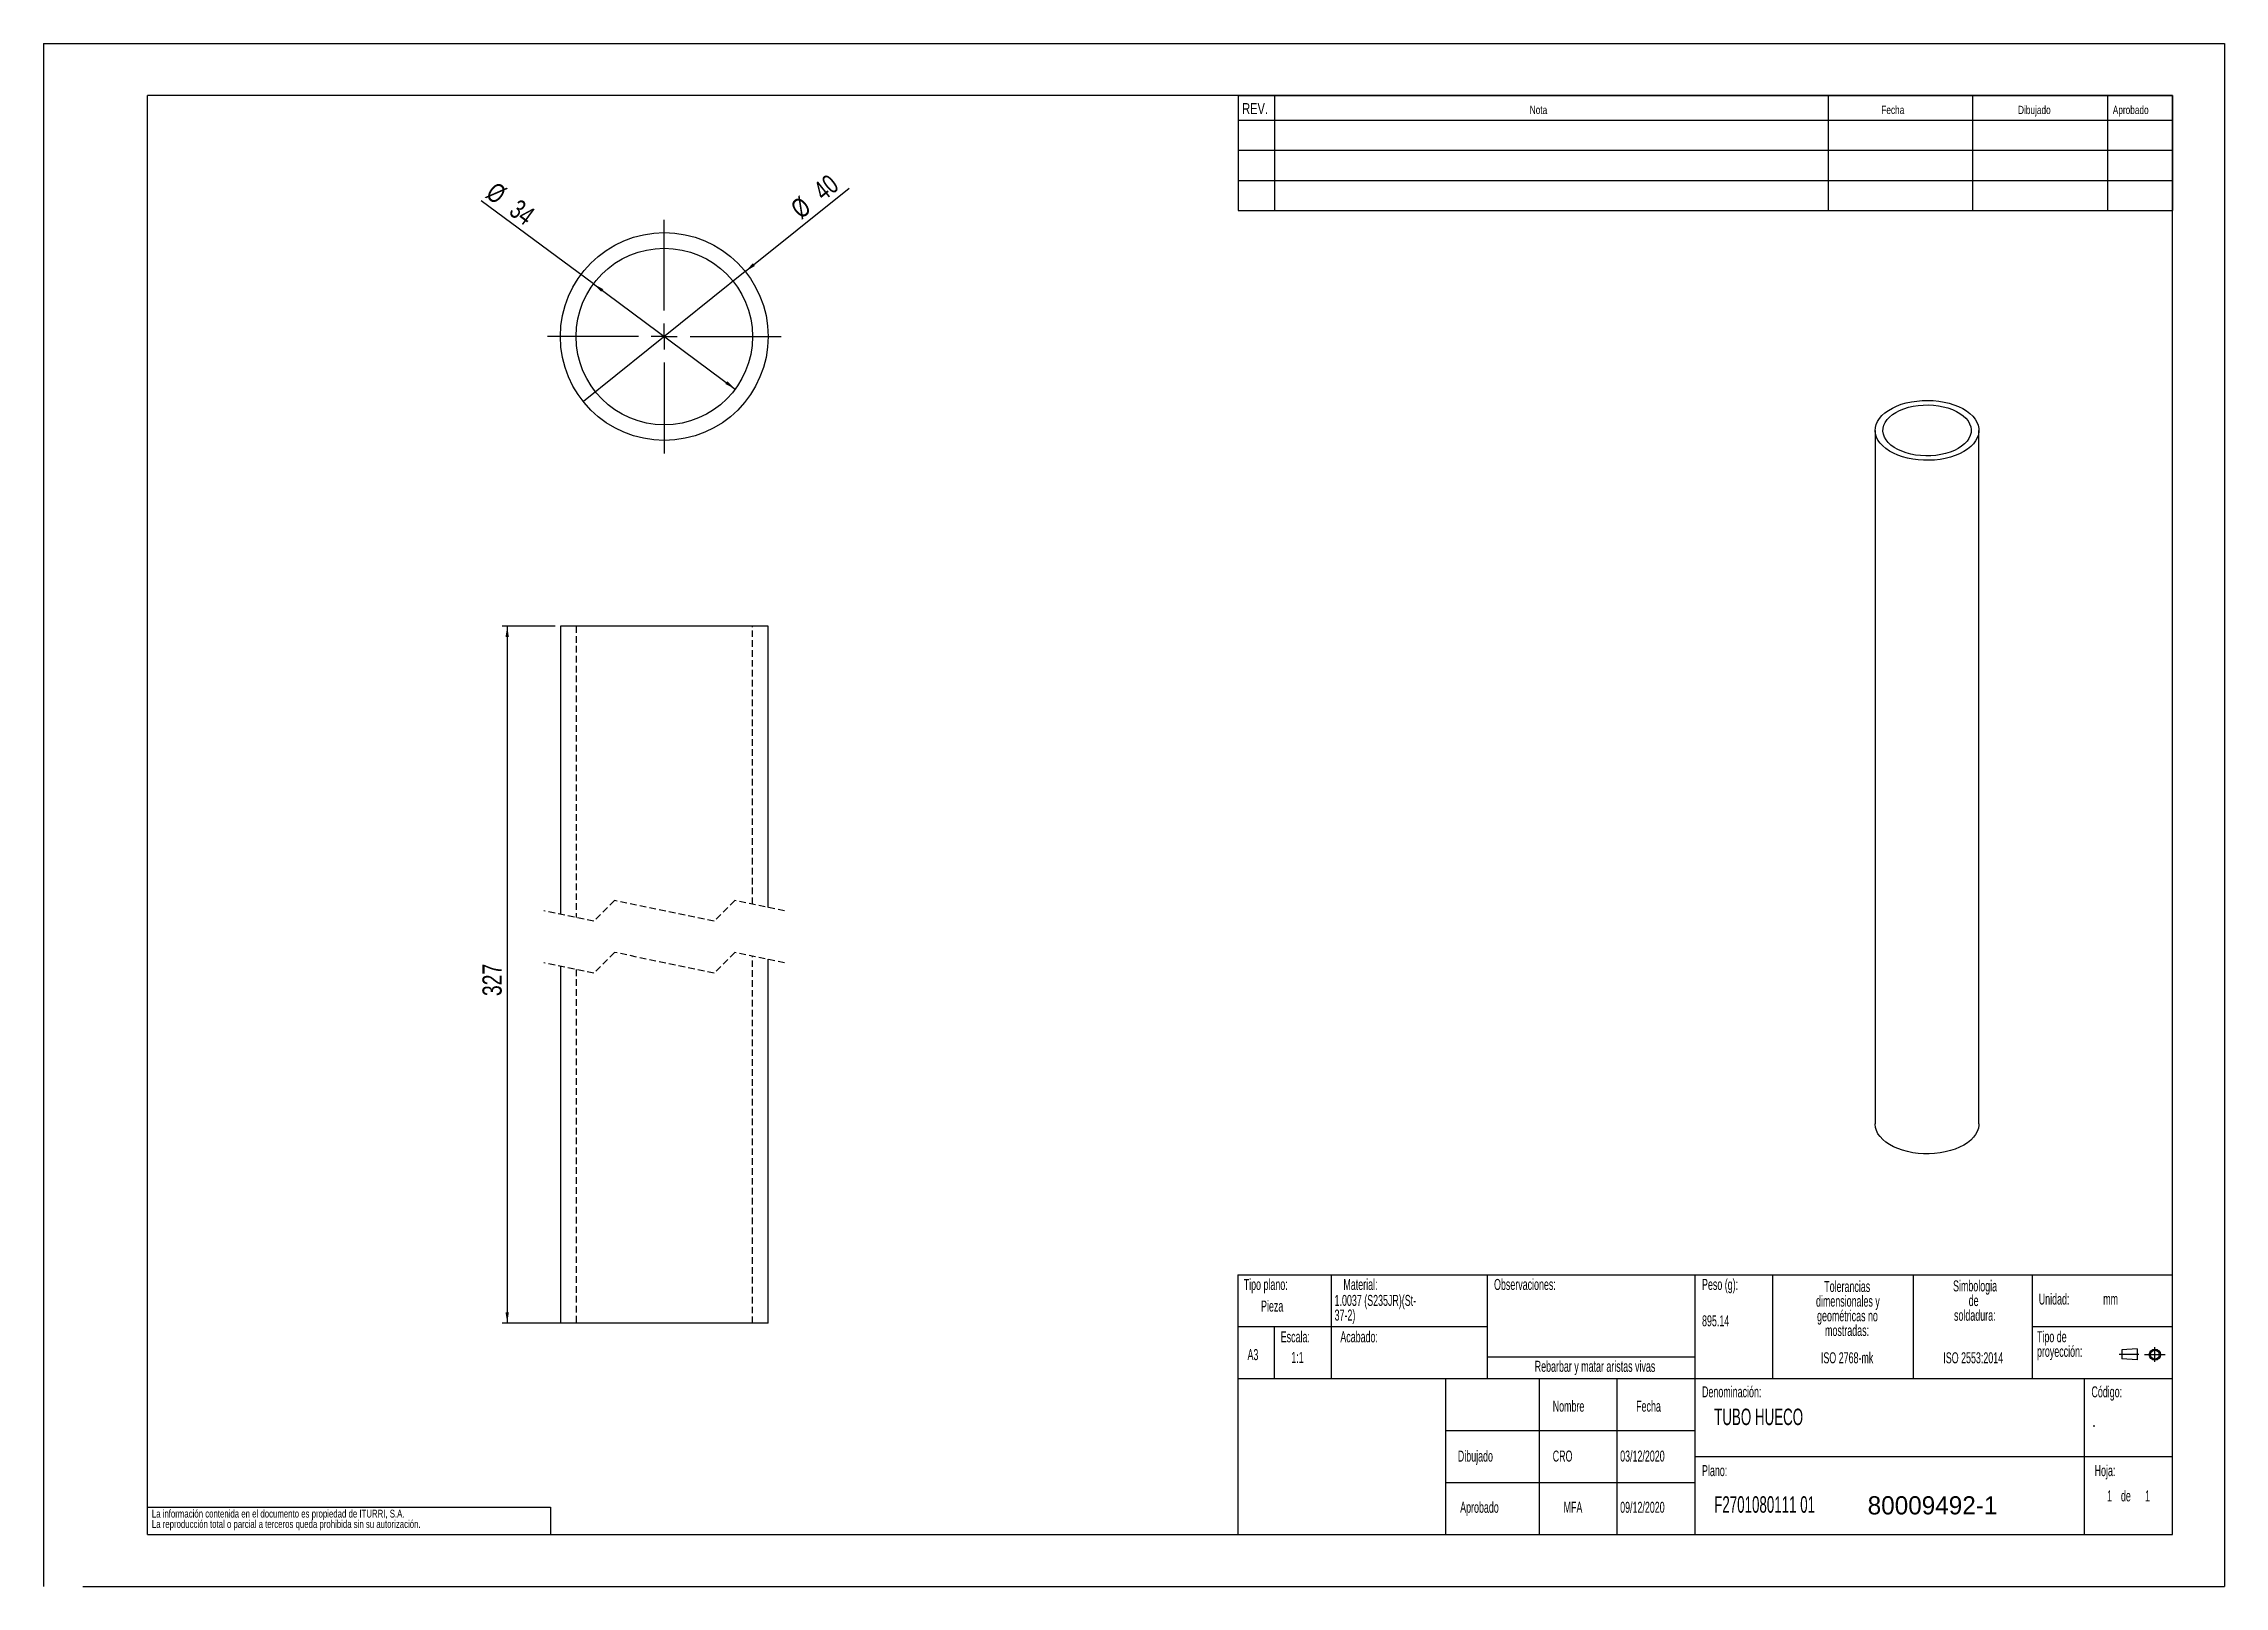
# Model space of a CAD drawing. Extents: x 0 to 2826, y 0 to 813.
# Drawn here: x 0 to 420, y 0 to 297 of the extents above.
import ezdxf

# ---------------------------------------------------------------- set-up
doc = ezdxf.new("R2010")
doc.units = 0
for name, pattern in [('SLD-CENTRADA-TRAZOS-LARGOS', [19.05, 15.24, -1.27, 1.27, -1.27]), ('SLD-CONTINUA', [0]), ('SLD-DISCONTINUA', [1.905, 1.27, -0.635])]:
    doc.linetypes.add(name, pattern=pattern)
doc.layers.get('0').update_dxf_attribs({"linetype": 'CONTINUOUS'})
doc.layers.add('FORMATO', color=7, linetype='SLD-CONTINUA')
doc.layers.add('SLD-0', color=179, linetype='SLD-CONTINUA')
doc.styles.add('SLDTEXTSTYLE0', font='TXT', dxfattribs={"width": 0.605})
doc.styles.add('SLDTEXTSTYLE1', font='TXT', dxfattribs={"width": 0.75})
doc.dimstyles.new('SLDDIMSTYLE0', dxfattribs={"dimtxt": 3.704167, "dimasz": 2.116667, "dimexe": 0, "dimexo": 0.0625, "dimgap": 0.926042, "dimtad": 1, "dimdec": 1, "dimrnd": 1e-09, "dimzin": 12, "dimdsep": 46, "dimtxsty": 'SLDTEXTSTYLE1', "dimblk1": 'NONE', "dimsah": 1, "dimcen": 0, "dimadec": 0, "dimazin": 0, "dimtfac": 1, "dimtdec": 1, "dimtmove": 0, "dimatfit": 3, "dimldrblk": 'NONE', "dimfxl": 1, "dimtolj": 1, "dimtzin": 12, "dimarcsym": 0})
doc.dimstyles.new('SLDDIMSTYLE1', dxfattribs={"dimtxt": 3.704167, "dimasz": 2.116667, "dimexe": 0, "dimexo": 0.0625, "dimgap": 0.926042, "dimtad": 1, "dimdec": 1, "dimrnd": 1e-09, "dimzin": 12, "dimdsep": 46, "dimtxsty": 'SLDTEXTSTYLE1', "dimsah": 1, "dimcen": 0, "dimadec": 0, "dimazin": 0, "dimtfac": 1, "dimtdec": 1, "dimtmove": 0, "dimatfit": 3, "dimfxl": 1, "dimtolj": 1, "dimtzin": 12, "dimarcsym": 0})
doc.dimstyles.new('SLDDIMSTYLE2', dxfattribs={"dimtxt": 3.704167, "dimasz": 2.116667, "dimexe": 0, "dimexo": 0.0625, "dimgap": 0.926042, "dimtad": 1, "dimdec": 1, "dimrnd": 1e-09, "dimzin": 12, "dimdsep": 46, "dimtxsty": 'SLDTEXTSTYLE1', "dimsah": 1, "dimcen": 0.09, "dimadec": 0, "dimazin": 0, "dimtfac": 1, "dimtdec": 1, "dimtofl": 0, "dimtmove": 0, "dimatfit": 3, "dimfxl": 1, "dimtolj": 1, "dimtzin": 12, "dimarcsym": 0})

# ---------------------------------------------------------------- blocks, each defined once
blk = doc.blocks.new('BLOQUE3')
at = {"color": 7, "linetype": 'SLD-CENTRADA-TRAZOS-LARGOS'}
for p, q in [((397.92, 130.06), (394.8, 130.06)), ((398.88, 130.02), (402.16, 130.02)), ((400.52, 128.85), (400.52, 131.19))]:
    blk.add_line(p, q, dxfattribs=at)
at = {"color": 7, "linetype": 'SLD-CONTINUA'}
for p, q in [((397.68, 130.95), (395.23, 130.77)), ((395.23, 130.77), (395.23, 129.34)), ((397.68, 130.95), (397.68, 129.16)), ((397.68, 129.16), (395.23, 129.34))]:
    blk.add_line(p, q, dxfattribs=at)
for radius in [0.892, 0.713]:
    blk.add_circle((400.52, 130.02), radius, dxfattribs=at)
blk = doc.blocks.new('SW_NOTE_0')
at = {"layer": 'SLD-0', "color": 0, "attachment_point": 2, "style": 'SLDTEXTSTYLE0'}
for s, insert, char_height in [('dimensionales y', (7.54, -0.09), 2.1167), ('Tolerancias', (7.41, 2.73), 2.1167), ('geométricas no', (7.46, -2.92), 2.1167), ('mostradas:', (7.38, -5.74), 2.117)]:
    blk.add_mtext(s, dxfattribs=dict(at, insert=insert, char_height=char_height))
blk = doc.blocks.new('SW_NOTE_0_1')
at = {"layer": 'SLD-0', "color": 0, "attachment_point": 1, "style": 'SLDTEXTSTYLE0'}
for s, insert, char_height in [('Tipo de', (0, 2.73), 2.117), ('proyección:', (0, -0.09), 2.1167)]:
    blk.add_mtext(s, dxfattribs=dict(at, insert=insert, char_height=char_height))
blk = doc.blocks.new('SW_NOTE_0_2')
at = {"layer": 'SLD-0', "color": 0, "char_height": 2.117, "attachment_point": 2, "style": 'SLDTEXTSTYLE0'}
for s, insert in [('Simbologia', (7.11, 2.73)), ('de', (6.84, -0.09)), ('soldadura:', (7.06, -2.92))]:
    blk.add_mtext(s, dxfattribs=dict(at, insert=insert))
blk = doc.blocks.new('SW_NOTE_0_3')
at = {"layer": 'SLD-0', "color": 0, "attachment_point": 1, "style": 'SLDTEXTSTYLE0'}
for s, insert, char_height in [('37-2)', (0, -0.09), 2.117), ('1.0037 (S235JR)(St-', (0, 2.73), 2.1167)]:
    blk.add_mtext(s, dxfattribs=dict(at, insert=insert, char_height=char_height))
blk = doc.blocks.new('SW_NOTE_0_4')
at = {"layer": 'SLD-0', "color": 0, "char_height": 1.5, "attachment_point": 1, "style": 'SLDTEXTSTYLE1'}
for s, insert in [('La información contenida en el documento es propiedad de ITURRI, S.A.', (0, 1.93)), ('La reproducción total o parcial a terceros queda prohibida sin su autorización.', (0, -0.07))]:
    blk.add_mtext(s, dxfattribs=dict(at, insert=insert))
blk = doc.blocks.new('SW_NOTE_0_5')
at = {"layer": 'SLD-0', "color": 0, "attachment_point": 2, "style": 'SLDTEXTSTYLE0'}
for s, insert, char_height in [('dimensionales y', (7.54, -0.09), 2.1167), ('Tolerancias', (7.41, 2.73), 2.1167), ('geométricas no', (7.46, -2.92), 2.1167), ('mostradas:', (7.38, -5.74), 2.117)]:
    blk.add_mtext(s, dxfattribs=dict(at, insert=insert, char_height=char_height))
blk = doc.blocks.new('SW_NOTE_0_6')
at = {"layer": 'SLD-0', "color": 0, "attachment_point": 1, "style": 'SLDTEXTSTYLE0'}
for s, insert, char_height in [('Tipo de', (0, 2.73), 2.117), ('proyección:', (0, -0.09), 2.1167)]:
    blk.add_mtext(s, dxfattribs=dict(at, insert=insert, char_height=char_height))
blk = doc.blocks.new('SW_NOTE_0_7')
at = {"layer": 'SLD-0', "color": 0, "char_height": 2.117, "attachment_point": 2, "style": 'SLDTEXTSTYLE0'}
for s, insert in [('Simbologia', (7.11, 2.73)), ('de', (6.84, -0.09)), ('soldadura:', (7.06, -2.92))]:
    blk.add_mtext(s, dxfattribs=dict(at, insert=insert))
blk = doc.blocks.new('SW_NOTE_0_8')
at = {"layer": 'SLD-0', "color": 0, "attachment_point": 1, "style": 'SLDTEXTSTYLE0'}
for s, insert, char_height in [('37-2)', (0, -0.09), 2.117), ('1.0037 (S235JR)(St-', (0, 2.73), 2.1167)]:
    blk.add_mtext(s, dxfattribs=dict(at, insert=insert, char_height=char_height))
blk = doc.blocks.new('SW_NOTE_0_9')
at = {"layer": 'SLD-0', "color": 0, "char_height": 1.5, "attachment_point": 1, "style": 'SLDTEXTSTYLE1'}
for s, insert in [('La información contenida en el documento es propiedad de ITURRI, S.A.', (0, 1.93)), ('La reproducción total o parcial a terceros queda prohibida sin su autorización.', (0, -0.07))]:
    blk.add_mtext(s, dxfattribs=dict(at, insert=insert))
blk = doc.blocks.new('_D')
at = {"layer": 'FORMATO', "color": 7, "transparency": 16777216}
for q in [(155.14, 269.19), (103.95, 228.08)]:
    blk.add_line((135.14, 253.13), q, dxfattribs=at)
blk.add_solid([(135.14, 253.13), (136.99, 254.2), (136.58, 254.71)], dxfattribs=at)
at = {"layer": 'FORMATO', "color": 7, "transparency": 16777216, "char_height": 3.704, "attachment_point": 1, "rotation": 38.7648, "style": 'SLDTEXTSTYLE1'}
for s, insert in [('40', (147.89, 269.48)), ('%%c', (143.53, 265.98))]:
    blk.add_mtext(s, dxfattribs=dict(at, insert=insert))
blk = doc.blocks.new('_NONE')
blk = doc.blocks.new('_D_1')
at = {"layer": 'FORMATO', "color": 7, "transparency": 16777216}
for q in [(84.28, 266.76), (133.2, 230.48)]:
    blk.add_line((105.89, 250.74), q, dxfattribs=at)
for points in [[(105.89, 250.74), (107.39, 249.21), (107.78, 249.74)], [(133.2, 230.48), (131.69, 232), (131.3, 231.48)]]:
    blk.add_solid(points, dxfattribs=at)
at = {"layer": 'FORMATO', "color": 7, "transparency": 16777216, "char_height": 3.704, "attachment_point": 1, "rotation": 323.4325, "style": 'SLDTEXTSTYLE1'}
for s, insert in [('%%c', (87.12, 270.59)), ('34', (91.61, 267.26))]:
    blk.add_mtext(s, dxfattribs=dict(at, insert=insert))
blk = doc.blocks.new('SW_CENTERMARKSYMBOL_0')
at = {"layer": 'FORMATO', "color": 0}
for p, q in [((0, 5), (0, 22.5)), ((-5, 0), (-22.5, 0)), ((0, 0), (-2.5, 0)), ((0, 0), (0, 2.5)), ((0, 0), (0, -2.5)), ((0, 0), (2.5, 0)), ((5, 0), (22.5, 0)), ((0, -5), (0, -22.5))]:
    blk.add_line(p, q, dxfattribs=at)
blk = doc.blocks.new('_D_2')
at = {"layer": 'FORMATO', "color": 7, "transparency": 16777216}
for p, q in [((98.54, 184.85), (88.29, 184.85)), ((89.29, 184.85), (89.29, 50.67)), ((101.54, 50.67), (88.29, 50.67))]:
    blk.add_line(p, q, dxfattribs=at)
for points in [[(89.29, 184.85), (88.96, 182.74), (89.61, 182.74)], [(89.29, 50.67), (89.61, 52.78), (88.96, 52.78)]]:
    blk.add_solid(points, dxfattribs=at)
at = {"layer": 'FORMATO', "color": 7, "transparency": 16777216, "insert": (84.51, 113.65), "char_height": 3.704, "attachment_point": 1, "rotation": 90, "style": 'SLDTEXTSTYLE1'}
blk.add_mtext('327', dxfattribs=at)

msp = doc.modelspace()

# ---------------------------------------------------------------- linework, layer by layer
at = {"color": 7, "linetype": 'SLD-CONTINUA'}
for p, q in [((0, 297), (420, 297)), ((0, 297), (0, 0)), ((420, 297), (420, 0)), ((410, 287), (20, 287)), ((20, 10), (20, 287)), ((410, 10), (410, 287)), ((352.73, 222.54), (352.73, 89.04)), ((372.73, 89.04), (372.73, 222.54)), ((99.54, 184.85), (99.54, 129.39)), ((139.54, 184.85), (99.54, 184.85)), ((139.54, 130.72), (139.54, 184.85)), ((99.54, 119.39), (99.54, 50.67)), ((139.54, 50.67), (139.54, 120.72)), ((230, 60), (410, 60)), ((230, 60), (230, 10)), ((139.54, 50.67), (99.54, 50.67)), ((20, 10), (410, 10)), ((7.53, 0), (420, 0))]:
    msp.add_line(p, q, dxfattribs=at)
at = {"color": 7, "linetype": 'SLD-DISCONTINUA'}
for p, q in [((102.54, 184.85), (102.54, 128.77)), ((136.54, 131.34), (136.54, 184.85)), ((109.95, 132.05), (105.95, 128.05)), ((129.13, 128.05), (109.95, 132.05)), ((133.13, 132.05), (129.13, 128.05)), ((142.72, 130.05), (133.13, 132.05)), ((105.95, 128.05), (96.37, 130.05)), ((109.95, 122.05), (105.95, 118.05)), ((129.13, 118.05), (109.95, 122.05)), ((133.13, 122.05), (129.13, 118.05)), ((142.72, 120.05), (133.13, 122.05)), ((105.95, 118.05), (96.37, 120.05)), ((102.54, 118.77), (102.54, 50.67)), ((136.54, 50.67), (136.54, 121.34))]:
    msp.add_line(p, q, dxfattribs=at)
at = {"color": 7, "linetype": 'SLD-CONTINUA', "flags": 128}
for points in [[(369.8, 218.46), (369.01, 218.05), (368.15, 217.69), (367.22, 217.39), (366.25, 217.14), (365.23, 216.95), (364.19, 216.83), (363.13, 216.78), (362.07, 216.78), (361.01, 216.86), (359.97, 216.99), (358.97, 217.2), (358, 217.46), (357.09, 217.78), (356.25, 218.15), (355.48, 218.57), (354.79, 219.04), (354.19, 219.55), (353.68, 220.09), (353.28, 220.66), (352.99, 221.25), (352.8, 221.85), (352.73, 222.47), (352.78, 223.08), (352.93, 223.69), (353.2, 224.28), (353.57, 224.86), (354.05, 225.41), (354.63, 225.92), (355.3, 226.4), (356.05, 226.84), (356.88, 227.22), (357.77, 227.56), (358.72, 227.83), (359.72, 228.05), (360.75, 228.2), (361.8, 228.29), (362.87, 228.32), (363.93, 228.28), (364.98, 228.17), (366, 228), (366.99, 227.77), (367.92, 227.48), (368.8, 227.13), (369.61, 226.73), (370.35, 226.29), (370.99, 225.8), (371.54, 225.27), (372, 224.72), (372.34, 224.14), (372.58, 223.54), (372.71, 222.93), (372.72, 222.31), (372.63, 221.7), (372.41, 221.1), (372.09, 220.51), (371.67, 219.95), (371.14, 219.42), (370.52, 218.92), (369.8, 218.46)], [(368.74, 219.07), (368, 218.69), (367.19, 218.37), (366.32, 218.1), (365.41, 217.89), (364.45, 217.74), (363.47, 217.66), (362.49, 217.64), (361.5, 217.69), (360.53, 217.8), (359.59, 217.98), (358.7, 218.22), (357.86, 218.52), (357.08, 218.88), (356.38, 219.28), (355.77, 219.73), (355.25, 220.21), (354.83, 220.73), (354.52, 221.27), (354.32, 221.83), (354.24, 222.4), (354.26, 222.97), (354.41, 223.54), (354.66, 224.09), (355.03, 224.62), (355.5, 225.12), (356.06, 225.59), (356.72, 226.01), (357.46, 226.39), (358.27, 226.72), (359.14, 226.99), (360.06, 227.2), (361.01, 227.35), (361.99, 227.43), (362.98, 227.45), (363.96, 227.4), (364.93, 227.28), (365.87, 227.1), (366.77, 226.86), (367.61, 226.56), (368.38, 226.21), (369.08, 225.81), (369.7, 225.36), (370.21, 224.87), (370.63, 224.36), (370.94, 223.81), (371.14, 223.25), (371.23, 222.69), (371.2, 222.12), (371.06, 221.55), (370.8, 221), (370.44, 220.47), (369.97, 219.97), (369.4, 219.5), (368.74, 219.07)], [(369.8, 84.96), (369.01, 84.55), (368.15, 84.19), (367.22, 83.88), (366.25, 83.64), (365.23, 83.45), (364.19, 83.33), (363.13, 83.27), (362.07, 83.28), (361.01, 83.35), (359.97, 83.49), (358.97, 83.69), (358, 83.95), (357.09, 84.27), (356.25, 84.64), (355.48, 85.07), (354.79, 85.53), (354.19, 86.04), (353.68, 86.58), (353.28, 87.15), (352.99, 87.74), (352.8, 88.35), (352.73, 88.96), (352.73, 89.04)], [(372.73, 89.04), (372.72, 88.81), (372.63, 88.2), (372.41, 87.59), (372.09, 87.01), (371.67, 86.45), (371.14, 85.91), (370.52, 85.41), (369.8, 84.96)]]:
    msp.add_lwpolyline(points, dxfattribs=at)
at = {"color": 7, "linetype": 'SLD-CONTINUA'}
for radius in [20, 17]:
    msp.add_circle((119.54, 240.61), radius, dxfattribs=at)
at = {"layer": 'FORMATO'}
for p, q in [((230.09, 287), (410, 287)), ((230.09, 287), (230.09, 264.87)), ((237.03, 287), (237.03, 264.87)), ((343.66, 287), (343.66, 264.87)), ((371.46, 287), (371.46, 264.87)), ((397.51, 287), (397.51, 264.87)), ((410, 287), (410, 264.87)), ((230.09, 282.27), (410, 282.27)), ((230.09, 276.47), (410, 276.47)), ((230.09, 270.67), (410, 270.67)), ((230.09, 264.87), (410, 264.87))]:
    msp.add_line(p, q, dxfattribs=at)
at = {"layer": 'SLD-0'}
for p, q in [((248, 60), (248, 40)), ((278, 60), (278, 40)), ((318, 60), (318, 40)), ((333, 60), (333, 40)), ((360.08, 60), (360.08, 40)), ((383, 60), (383, 40)), ((230, 50), (248, 50)), ((237, 50), (237, 40)), ((248, 50), (278, 50)), ((383, 50), (410, 50)), ((278, 44.16), (318, 44.16)), ((230, 40), (410, 40)), ((270, 40), (270, 10)), ((288, 40), (288, 10)), ((303, 40), (303, 10)), ((318, 40), (318, 10)), ((393, 40), (393, 10)), ((270, 30), (318, 30)), ((318, 25), (393, 25)), ((393, 25), (410, 25)), ((270, 20), (318, 20)), ((20, 15.25), (97.63, 15.25)), ((97.63, 15.25), (97.63, 10))]:
    msp.add_line(p, q, dxfattribs=at)

# ---------------------------------------------------------------- block references
at = {"color": 7, "linetype": 'Continuous', "xscale": 1.2, "yscale": 1.2, "zscale": 1.2}
msp.add_blockref('BLOQUE3', (-74.01, -111.41), dxfattribs=at)
msp.add_blockref('BLOQUE3', (-74.01, -111.41), dxfattribs=at)
at = {"layer": 'FORMATO', "color": 7}
msp.add_blockref('SW_CENTERMARKSYMBOL_0', (119.54, 240.61), dxfattribs=at)
at = {"layer": 'SLD-0'}
for name, p in [('SW_NOTE_0', (339.95, 56.06)), ('SW_NOTE_0_5', (339.95, 56.06)), ('SW_NOTE_0_2', (364.87, 56.17)), ('SW_NOTE_0_7', (364.87, 56.17)), ('SW_NOTE_0_3', (248.63, 53.38)), ('SW_NOTE_0_8', (248.63, 53.38)), ('SW_NOTE_0_1', (383.91, 46.39)), ('SW_NOTE_0_6', (383.91, 46.39)), ('SW_NOTE_0_4', (20.84, 12.82)), ('SW_NOTE_0_9', (20.84, 12.82))]:
    msp.add_blockref(name, p, dxfattribs=at)

# ---------------------------------------------------------------- texts
at = {"insert": (351.3, 17.35), "char_height": 3.5, "attachment_point": 1}
msp.add_mtext_dynamic_manual_height_columns('80009492-1', width=66.4911, gutter_width=14.11, heights=[0], dxfattribs=at)
at = {"layer": 'FORMATO', "attachment_point": 1, "style": 'SLDTEXTSTYLE1'}
for s, insert, char_height in [('REV.', (230.84, 285.55), 2.117), ('Nota', (286.22, 285.03), 1.587), ('Fecha', (353.93, 285.03), 1.587), ('Dibujado', (380.26, 285.03), 1.587), ('Aprobado', (398.51, 285.03), 1.587)]:
    msp.add_mtext(s, dxfattribs=dict(at, insert=insert, char_height=char_height))
at = {"layer": 'SLD-0', "style": 'SLDTEXTSTYLE0'}
for s, insert, char_height, attachment_point in [('Tipo plano:', (231.13, 59.18), 2.1167, 1), ('Tipo plano:', (231.13, 59.18), 2.1167, 1), ('Material:', (250.33, 59.18), 2.117, 1), ('Material:', (250.33, 59.18), 2.117, 1), ('Observaciones:', (279.34, 59.18), 2.1167, 1), ('Observaciones:', (279.34, 59.18), 2.1167, 1), ('Peso (g):', (319.4, 59.18), 2.117, 1), ('Peso (g):', (319.4, 59.18), 2.117, 1), ('Pieza', (234.47, 55.02), 2.117, 1), ('Pieza', (234.47, 55.02), 2.117, 1), ('Unidad:', (384.25, 56.37), 2.117, 1), ('Unidad:', (384.25, 56.37), 2.117, 1), ('mm', (396.66, 56.37), 2.117, 1), ('mm', (396.66, 56.37), 2.117, 1), ('895.14', (319.4, 52.18), 2.117, 1), ('895.14', (319.4, 52.18), 2.117, 1), ('Escala:', (238.26, 49.1), 2.117, 1), ('Escala:', (238.26, 49.1), 2.117, 1), ('Acabado:', (249.74, 49.1), 2.117, 1), ('Acabado:', (249.74, 49.1), 2.117, 1), ('A3', (231.86, 45.67), 2.117, 1), ('A3', (231.86, 45.67), 2.117, 1), ('1:1', (240.29, 45.13), 2.117, 1), ('1:1', (240.29, 45.13), 2.117, 1), ('Rebarbar y matar aristas vivas', (298.79, 43.42), 2.1167, 2), ('Rebarbar y matar aristas vivas', (298.79, 43.42), 2.1167, 2), ('ISO 2768-mk', (347.34, 45.06), 2.1167, 2), ('ISO 2768-mk', (347.34, 45.06), 2.1167, 2), ('ISO 2553:2014', (371.63, 45.06), 2.1167, 2), ('ISO 2553:2014', (371.63, 45.06), 2.1167, 2), ('Denominación:', (319.4, 38.51), 2.1167, 1), ('Denominación:', (319.4, 38.51), 2.1167, 1), ('Código:', (394.4, 38.51), 2.117, 1), ('Código:', (394.4, 38.51), 2.117, 1), ('Nombre', (290.64, 35.75), 2.117, 1), ('Nombre', (290.64, 35.75), 2.117, 1), ('Fecha', (306.71, 35.75), 2.117, 1), ('Fecha', (306.71, 35.75), 2.117, 1), ('TUBO HUECO', (321.74, 34.22), 3.175, 1), ('TUBO HUECO', (321.74, 34.22), 3.175, 1), ('-', (394.59, 32.19), 2.12, 1), ('-', (394.59, 32.19), 2.12, 1), ('Dibujado', (272.37, 26.14), 2.117, 1), ('Dibujado', (272.37, 26.14), 2.117, 1), ('CRO', (290.64, 26.14), 2.117, 1), ('03/12/2020', (303.63, 26.14), 2.117, 1), ('Plano:', (319.4, 23.34), 2.117, 1), ('Plano:', (319.4, 23.34), 2.117, 1), ('Hoja:', (395.01, 23.34), 2.117, 1), ('Hoja:', (395.01, 23.34), 2.117, 1), ('F2701080111 01', (321.74, 17.35), 3.175, 1), ('F2701080111 01', (321.74, 17.35), 3.175, 1), ('1', (397.41, 18.47), 2.12, 1), ('1', (397.41, 18.47), 2.12, 1), ('1', (397.41, 18.47), 2.12, 1), ('1', (397.41, 18.47), 2.12, 1), ('de', (400.08, 18.47), 2.117, 1), ('de', (400.08, 18.47), 2.117, 1), ('de', (400.08, 18.47), 2.117, 1), ('de', (400.08, 18.47), 2.117, 1), ('1', (404.73, 18.47), 2.12, 1), ('1', (404.73, 18.47), 2.12, 1), ('1', (404.73, 18.47), 2.12, 1), ('1', (404.73, 18.47), 2.12, 1), ('Aprobado', (272.82, 16.28), 2.117, 1), ('Aprobado', (272.82, 16.28), 2.117, 1), ('MFA', (292.74, 16.28), 2.117, 1), ('09/12/2020', (303.63, 16.28), 2.117, 1)]:
    msp.add_mtext(s, dxfattribs=dict(at, insert=insert, char_height=char_height, attachment_point=attachment_point))

# ---------------------------------------------------------------- dimensions: what is measured, and where the dimension line sits
at = {"layer": 'FORMATO', "color": 7}
for p1, p2, dimstyle, picture, middle in [((105.89, 250.74), (133.2, 230.48), 'SLDDIMSTYLE1', '_D_1', (88.63, 263.53)), ((103.95, 228.08), (135.14, 253.13), 'SLDDIMSTYLE0', '_D', (150.91, 265.8))]:
    dim = msp.add_diameter_dim_2p(p1=p1, p2=p2, dimstyle=dimstyle, dxfattribs=at)
    dim.commit()
    dim.dimension.update_dxf_attribs({"geometry": picture, "text_midpoint": middle, "dimtype": 163})
dim = msp.add_linear_dim(base=(89.29, 50.67), p1=(99.54, 184.85), p2=(102.54, 50.67), angle=90, text='327', dimstyle='SLDDIMSTYLE2', dxfattribs=at)
dim.commit()
dim.dimension.update_dxf_attribs({"geometry": '_D_2', "text_midpoint": (89.29, 117.76), "dimtype": 160})

doc.saveas('drawing.dxf')
